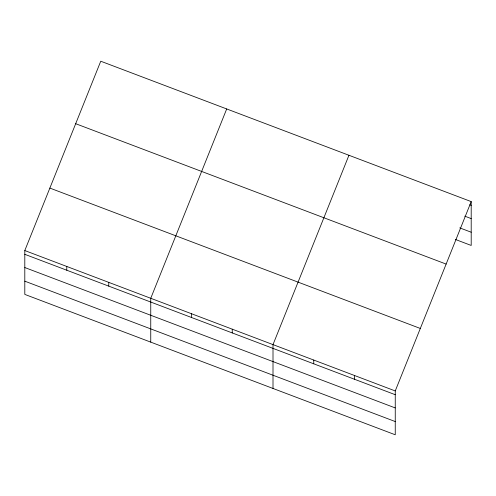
<?xml version="1.0" encoding="UTF-8"?>
<svg xmlns="http://www.w3.org/2000/svg" width="496" height="496" viewBox="0 0 496 496"><rect width="100%" height="100%" fill="white"/><g stroke="black" fill="none" stroke-linecap="round" stroke-linejoin="round"><path stroke-width="0.74" d="M471.2 201.599L395.25 390.941L395.25 434.781L24.8 294.401L24.8 250.554L100.75 61.219L471.2 201.599L471.2 245.446L455.471 239.487M226.703 108.946L150.753 298.288L150.753 342.128M348.948 155.273L273.005 344.615L273.005 388.455M469.768 204.823L471.2 205.363M464.764 216.151L471.2 218.593M459.761 227.881L471.2 232.221M75.683 123.702L446.14 264.083M49.86 188.077L420.317 328.457M24.8 250.554L395.25 390.941M24.8 254.318L395.25 394.704M24.8 267.542L395.25 407.929M24.8 281.17L395.25 421.557M354.504 375.497L354.504 379.26M313.751 360.053L313.751 363.816M232.252 329.17L232.252 332.934M191.506 313.726L191.506 317.49M108.767 282.373L108.767 286.142M66.786 266.464L66.786 270.227"/></g></svg>
